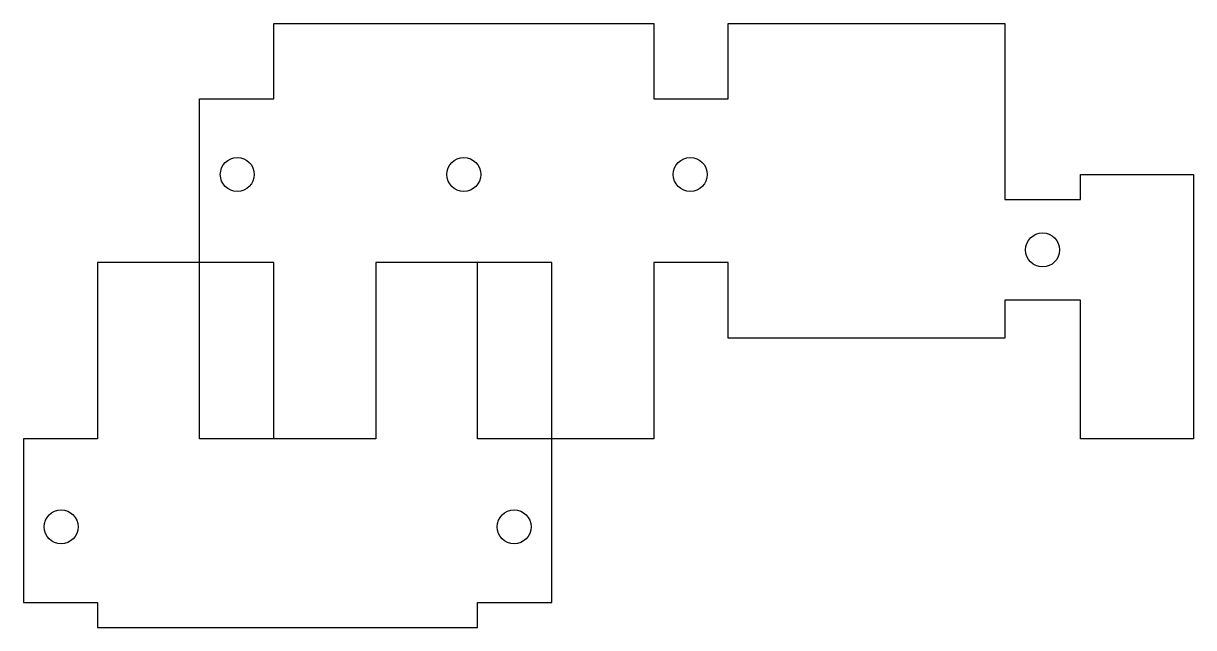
# Model space of a CAD drawing. Header units: millimetres. Extents: x -35 to 58, y 45 to 93.
import ezdxf

# ---------------------------------------------------------------- set-up
doc = ezdxf.new("R2010")
doc.units = ezdxf.units.MM
doc.header["$MEASUREMENT"] = 0
doc.layers.add('END PLATE', color=249, linetype='Continuous')
doc.layers.add('END PLATE MOTOR', color=7, linetype='Continuous')

msp = doc.modelspace()

# ---------------------------------------------------------------- linework, layer by layer
at = {"layer": 'END PLATE'}
for p, q in [((-21, 74), (-29.1, 74)), ((-29.1, 74), (-29.1, 60)), ((-21, 60), (-21, 74)), ((1.1, 74), (-7, 74)), ((-7, 74), (-7, 60)), ((1.1, 60), (1.1, 74)), ((-29.1, 60), (-35, 60)), ((-35, 60), (-35, 47)), ((-7, 60), (-21, 60)), ((7, 60), (1.1, 60)), ((7, 47), (7, 60)), ((-35, 47), (-29.1, 47)), ((-29.1, 47), (-29.1, 45)), ((1.1, 45), (1.1, 47)), ((1.1, 47), (7, 47)), ((-29.1, 45), (1.1, 45))]:
    msp.add_line(p, q, dxfattribs=at)
for centre in [(-32, 53), (4, 53)]:
    msp.add_circle(centre, 1.35, dxfattribs=at)
at = {"layer": 'END PLATE MOTOR'}
for p, q in [((-15.1, 87), (-15.1, 93)), ((-15.1, 93), (15.1, 93)), ((15.1, 93), (15.1, 87)), ((21, 87), (21, 93)), ((21, 93), (43, 93)), ((43, 93), (43, 79)), ((-21, 74), (-21, 87)), ((-21, 87), (-15.1, 87)), ((15.1, 87), (21, 87)), ((49, 79), (49, 81)), ((49, 81), (58, 81)), ((58, 81), (58, 60)), ((43, 79), (49, 79)), ((-15.1, 74), (-21, 74)), ((-15.1, 60), (-15.1, 74)), ((7, 74), (-7, 74)), ((-7, 74), (-7, 60)), ((7, 60), (7, 74)), ((21, 74), (15.1, 74)), ((15.1, 74), (15.1, 60)), ((21, 68), (21, 74)), ((49, 71), (43, 71)), ((43, 71), (43, 68)), ((49, 60), (49, 71)), ((43, 68), (21, 68)), ((-7, 60), (-15.1, 60)), ((15.1, 60), (7, 60)), ((58, 60), (49, 60))]:
    msp.add_line(p, q, dxfattribs=at)
for centre in [(-18, 81), (0, 81), (18, 81), (46, 75)]:
    msp.add_circle(centre, 1.35, dxfattribs=at)

doc.saveas('drawing.dxf')
